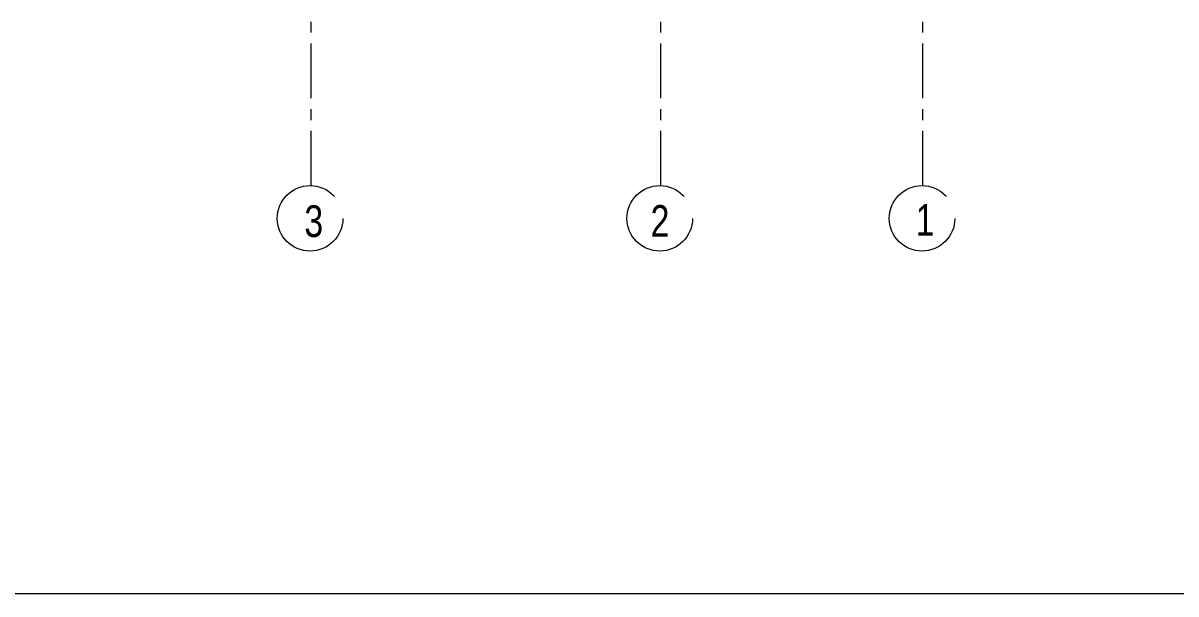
# Model space of a CAD drawing. Extents: x 800 to 995, y 398 to 804.
# Drawn here: x 902.31 to 918.13, y 688.15 to 695.99 of the extents above; entities that cross this region are included whole.
import ezdxf

# ---------------------------------------------------------------- set-up
doc = ezdxf.new("R2010")
doc.units = 0
doc.header["$MEASUREMENT"] = 0
doc.linetypes.add('CENTERX2', pattern=[4, 2.5, -0.5, 0.5, -0.5])
for name, color, linetype, lineweight in [('axis', 1, 'CENTERX2', 5), ('txt in circle', 11, 'CONTINUOUS', 13), ('UG-BORDER', 20, 'CONTINUOUS', 80)]:
    doc.layers.add(name, color=color, linetype=linetype, lineweight=lineweight)
doc.styles.add('SOSA2', font='SOSA.shx', dxfattribs={"width": 0.8})

msp = doc.modelspace()

# ---------------------------------------------------------------- linework, layer by layer
at = {"layer": 'axis', "color": 0, "ltscale": 0.3}
for p, q in [((906.258, 693.757), (906.258, 696.418)), ((911.058, 693.757), (911.058, 696.168)), ((914.658, 693.757), (914.658, 696.168))]:
    msp.add_line(p, q, dxfattribs=at)
at = {"layer": 'axis', "color": 0}
for centre in [(906.245, 693.307), (911.045, 693.307), (914.645, 693.307)]:
    msp.add_circle(centre, 0.45, dxfattribs=at)
at = {"layer": 'UG-BORDER', "color": 14, "lineweight": 20}
msp.add_line((926.487, 688.149), (848.151, 688.149), dxfattribs=at)

# ---------------------------------------------------------------- texts
at = {"layer": 'txt in circle', "color": 0, "ltscale": 0.01, "char_height": 0.435, "attachment_point": 5, "style": 'SOSA2'}
for s, insert in [('3', (906.296, 693.266)), ('2', (911.048, 693.271)), ('1', (914.686, 693.285))]:
    msp.add_mtext(s, dxfattribs=dict(at, insert=insert))

doc.saveas('drawing.dxf')
